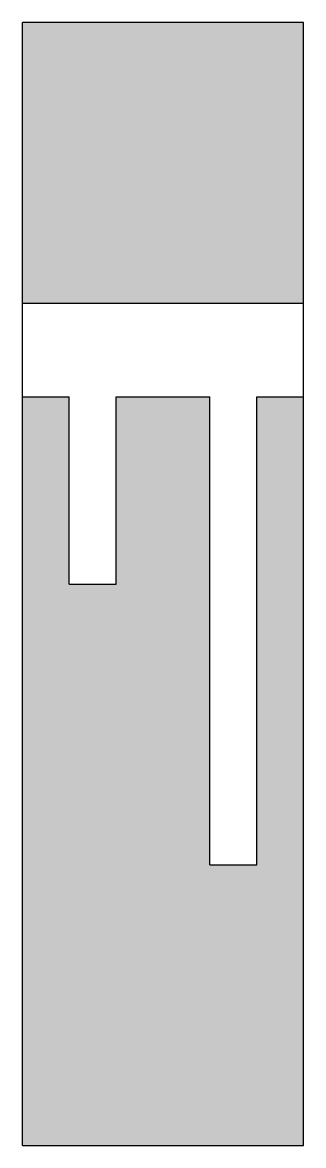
# Model space of a CAD drawing. Header units: metres. Extents: x 0 to 0.6, y 0 to 2.4.
import ezdxf

# ---------------------------------------------------------------- set-up
doc = ezdxf.new("R2010")
doc.units = ezdxf.units.M
doc.header["$LTSCALE"] = 0.2

msp = doc.modelspace()

# ---------------------------------------------------------------- hatches: boundary and pattern name
h = msp.add_hatch(color=254)
h.dxf.hatch_style = 1
h.paths.add_polyline_path([(0.6, 2.4), (0, 2.4), (0, 1.8), (0.6, 1.8)])
h.paths.add_polyline_path([(0.4, 1.6), (0.2, 1.6), (0.2, 1.2), (0.1, 1.2), (0.1, 1.6), (0, 1.6), (0, 0), (0.6, 0), (0.6, 1.6), (0.5, 1.6), (0.5, 0.6), (0.4, 0.6)])

# ---------------------------------------------------------------- linework, layer by layer
for p, q in [((0.6, 2.4), (0, 2.4)), ((0, 0), (0, 2.4)), ((0.6, 0), (0.6, 2.4)), ((0, 1.8), (0.6, 1.8)), ((0, 1.6), (0.1, 1.6)), ((0.1, 1.2), (0.1, 1.6)), ((0.2, 1.2), (0.2, 1.6)), ((0.2, 1.6), (0.4, 1.6)), ((0.4, 0.6), (0.4, 1.6)), ((0.5, 0.6), (0.5, 1.6)), ((0.5, 1.6), (0.6, 1.6)), ((0.1, 1.2), (0.2, 1.2)), ((0.4, 0.6), (0.5, 0.6)), ((0, 0), (0.6, 0))]:
    msp.add_line(p, q)

doc.saveas('drawing.dxf')
